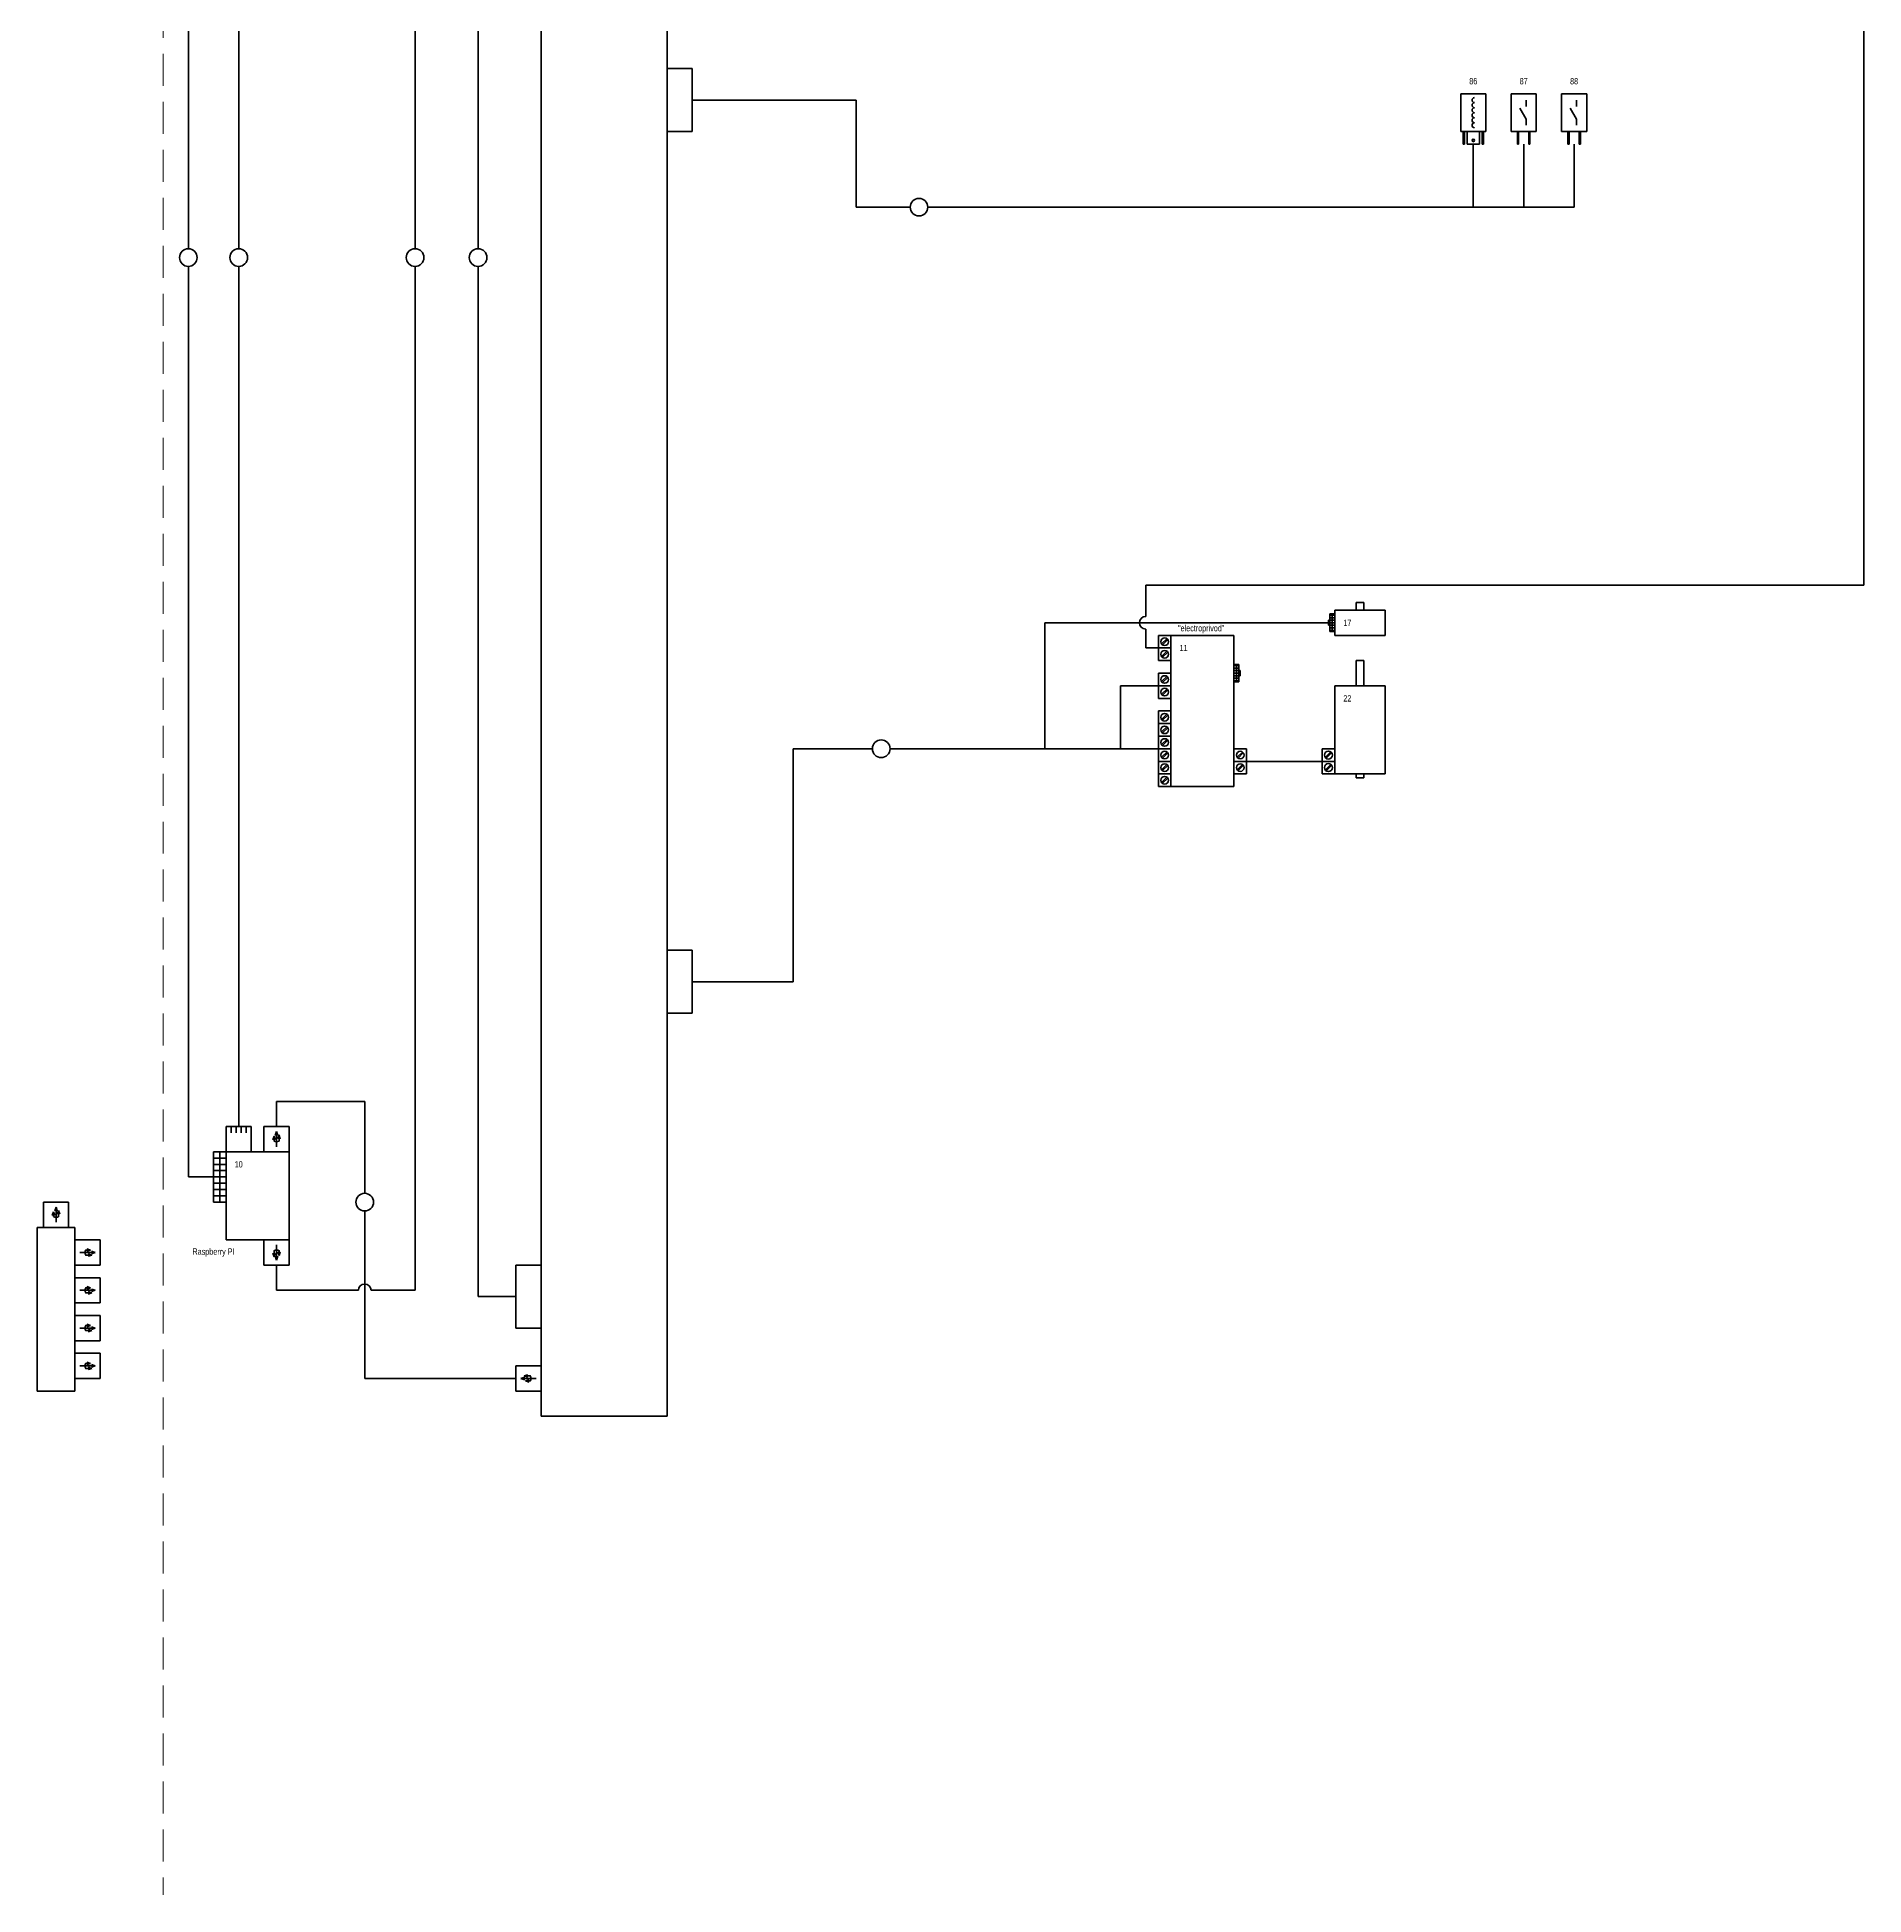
# Model space of a CAD drawing. Header units: millimetres. Extents: x -1100 to 1550, y 500 to 3600.
# Drawn here: x 100 to 1550, y 500 to 1975 of the extents above; entities that cross this region are included whole.
import ezdxf

# ---------------------------------------------------------------- set-up
doc = ezdxf.new("R2010")
doc.units = ezdxf.units.MM
doc.linetypes.add('DASHEDX2', pattern=[38.1, 25.4, -12.7])
doc.layers.add('drawing', color=7, linetype='CONTINUOUS', lineweight=50)
doc.layers.add('helper', color=2, linetype='DASHEDX2', lineweight=0)
doc.styles.get("Standard").update_dxf_attribs({"font": 'txt', "width": 0.75})

# ---------------------------------------------------------------- blocks, each defined once
blk = doc.blocks.new('motor-dc')
at = {"layer": 'drawing'}
for p, q in [((-3, 70), (-3, 90)), ((-3, 90), (3, 90)), ((3, 90), (3, 70)), ((20, 70), (-20, 70)), ((-20, 70), (-20, 0)), ((20, 0), (20, 70)), ((-20, 20), (-30, 20)), ((-30, 20), (-30, 0)), ((-23.1, 17.6), (-27.6, 13.1)), ((-26.9, 12.4), (-22.4, 16.9)), ((-30, 10), (-20, 10)), ((-30, 0), (-20, 0)), ((-23.1, 7.6), (-27.6, 3.1)), ((-26.9, 2.4), (-22.4, 6.9)), ((-20, 0), (20, 0)), ((-3, 0), (-3, -3)), ((3, -3), (3, 0)), ((-3, -3), (3, -3))]:
    blk.add_line(p, q, dxfattribs=at)
for centre in [(-25, 15), (-25, 5)]:
    blk.add_circle(centre, 3.16, dxfattribs=at)
blk = doc.blocks.new('encoder')
at = {"layer": 'drawing'}
for p, q in [((-24, 15), (-24, 17)), ((-24, 17), (-20, 17)), ((-24, 16), (-20, 16)), ((-24, 3), (-24, 15)), ((-22, 16), (-22, 4)), ((-20, 0), (-20, 20)), ((-20, 20), (20, 20)), ((-20, 17), (-20, 15)), ((-20, 15), (-20, 3)), ((-3, 20), (-3, 26)), ((-3, 26), (3, 26)), ((3, 26), (3, 20)), ((20, 20), (20, 0)), ((-24, 12), (-25, 12)), ((-25, 12), (-25, 8)), ((-25, 8), (-24, 8)), ((-24, 14), (-20, 14)), ((-24, 12), (-20, 12)), ((-20, 10), (-24, 10)), ((-24, 8), (-20, 8)), ((-20, 6), (-24, 6)), ((-20, 4), (-24, 4)), ((-20, 3), (-24, 3)), ((20, 0), (-20, 0))]:
    blk.add_line(p, q, dxfattribs=at)
blk = doc.blocks.new('drive-eprivod')
at = {"layer": 'drawing'}
for p, q in [((-60, 110), (-60, 120)), ((-60, 120), (-50, 120)), ((-50, 100), (-50, 120)), ((-50, 120), (0, 120)), ((0, 120), (0, 100)), ((-60, 100), (-60, 110)), ((-60, 110), (-50, 110)), ((-53.3, 117.4), (-57.4, 113.3)), ((-53.3, 107.4), (-57.4, 103.3)), ((-56.7, 112.6), (-52.6, 116.7)), ((-56.7, 102.6), (-52.6, 106.7)), ((-50, 100), (-60, 100)), ((-60, 80), (-60, 90)), ((-60, 90), (-50, 90)), ((-50, 0), (-50, 100)), ((0, 100), (0, 0)), ((0, 97), (4, 97)), ((0, 83), (0, 97)), ((0, 96), (4, 96)), ((4, 94), (0, 94)), ((0, 92), (4, 92)), ((4, 90), (0, 90)), ((2, 84), (2, 96)), ((4, 97), (4, 83)), ((5, 92), (4, 92)), ((5, 88), (5, 92)), ((-60, 70), (-60, 80)), ((-60, 80), (-50, 80)), ((-53.3, 87.4), (-57.4, 83.3)), ((-53.3, 77.4), (-57.4, 73.3)), ((-56.7, 82.6), (-52.6, 86.7)), ((-56.7, 72.6), (-52.6, 76.7)), ((0, 88), (4, 88)), ((4, 86), (0, 86)), ((0, 84), (4, 84)), ((4, 83), (0, 83)), ((4, 88), (5, 88)), ((-50, 70), (-60, 70)), ((-60, 50), (-60, 60)), ((-60, 60), (-50, 60)), ((-60, 40), (-60, 50)), ((-60, 50), (-50, 50)), ((-53.3, 57.4), (-57.4, 53.3)), ((-53.3, 47.4), (-57.4, 43.3)), ((-56.7, 52.6), (-52.6, 56.7)), ((-56.7, 42.6), (-52.6, 46.7)), ((-50, 40), (-60, 40)), ((-60, 30), (-60, 40)), ((-60, 20), (-60, 30)), ((-60, 30), (-50, 30)), ((-53.3, 37.4), (-57.4, 33.3)), ((-56.7, 32.6), (-52.6, 36.7)), ((0, 30), (10, 30)), ((10, 30), (10, 20)), ((-50, 20), (-60, 20)), ((-60, 10), (-60, 20)), ((-53.3, 27.4), (-57.4, 23.3)), ((-53.3, 17.4), (-57.4, 13.3)), ((-56.7, 22.6), (-52.6, 26.7)), ((-56.7, 12.6), (-52.6, 16.7)), ((10, 20), (0, 20)), ((6.7, 27.4), (2.6, 23.3)), ((6.7, 17.4), (2.6, 13.3)), ((3.3, 22.6), (7.4, 26.7)), ((3.3, 12.6), (7.4, 16.7)), ((10, 20), (10, 10)), ((-60, 0), (-60, 10)), ((-60, 10), (-50, 10)), ((-50, 0), (-60, 0)), ((-53.3, 7.4), (-57.4, 3.3)), ((-56.7, 2.6), (-52.6, 6.7)), ((0, 0), (-50, 0)), ((10, 10), (0, 10))]:
    blk.add_line(p, q, dxfattribs=at)
for centre in [(-55, 115), (-55, 105), (-55, 85), (-55, 75), (-55, 55), (-55, 45), (-55, 35), (-55, 25), (-55, 15), (5, 25), (5, 15), (-55, 5)]:
    blk.add_circle(centre, 3, dxfattribs=at)
blk = doc.blocks.new('solenoid')
at = {"layer": 'drawing'}
for p, q in [((-10, 7), (-10, 8)), ((-10, 8), (0, 8)), ((0, 7), (-10, 7)), ((-10, -5), (-10, 5)), ((-10, 5), (0, 5)), ((-8, 7), (-8, 8)), ((-6, 7), (-6, 8)), ((0, -10), (0, 10)), ((0, 10), (30, 10)), ((30, 10), (30, -10)), ((0, -5), (-10, -5)), ((0, -7), (-10, -7)), ((-10, -7), (-10, -8)), ((-10, -8), (0, -8)), ((-8, -7), (-8, -8)), ((-6, -7), (-6, -8)), ((30, -10), (0, -10))]:
    blk.add_line(p, q, dxfattribs=at)
blk.add_circle((-7, 0), 1, dxfattribs=at)
for centre in [(5, -1), (9, -1), (13, -1), (17, -1), (21, -1), (25, -1)]:
    blk.add_arc(centre, 2, 0, 180, dxfattribs=at)
blk = doc.blocks.new('end-switch')
at = {"layer": 'drawing'}
for p, q in [((0, 5), (-10, 5)), ((-10, 5), (-10, 4)), ((-10, 4), (0, 4)), ((0, 10), (30, 10)), ((0, -10), (0, 10)), ((10, -2), (18.7, 3)), ((30, 10), (30, -10)), ((0, -4), (-10, -4)), ((-10, -4), (-10, -5)), ((-10, -5), (0, -5)), ((0, -5), (0, -5)), ((30, -10), (0, -10)), ((5, -2), (10, -2)), ((20, -2), (25, -2))]:
    blk.add_line(p, q, dxfattribs=at)

msp = doc.modelspace()

# ---------------------------------------------------------------- linework, layer by layer
at = {"layer": 'drawing'}
for p, q in [((220, 1807), (220, 3315)), ((260, 1807), (260, 2820)), ((400, 1807), (400, 2685)), ((450, 2655), (450, 1807)), ((1550, 2600), (1550, 1540)), ((500, 880), (500, 2370)), ((600, 2370), (600, 880)), ((600, 1900), (600, 1950)), ((600, 1950), (620, 1950)), ((620, 1950), (620, 1900)), ((620, 1925), (750, 1925)), ((750, 1925), (750, 1840)), ((620, 1900), (600, 1900)), ((1240, 1840), (1240, 1890)), ((1280, 1840), (1280, 1890)), ((1320, 1840), (1320, 1890)), ((750, 1840), (793, 1840)), ((807, 1840), (1000, 1840)), ((1000, 1840), (1040, 1840)), ((1040, 1840), (1080, 1840)), ((1080, 1840), (1120, 1840)), ((1120, 1840), (1160, 1840)), ((1160, 1840), (1200, 1840)), ((1200, 1840), (1240, 1840)), ((1240, 1840), (1280, 1840)), ((1280, 1840), (1320, 1840)), ((220, 1070), (220, 1793)), ((260, 1110), (260, 1793)), ((400, 980), (400, 1793)), ((450, 1793), (450, 975)), ((1550, 1540), (980, 1540)), ((980, 1540), (980, 1515)), ((1125, 1510), (900, 1510)), ((900, 1510), (900, 1410)), ((980, 1505), (980, 1490)), ((980, 1490), (990, 1490)), ((990, 1460), (960, 1460)), ((960, 1460), (960, 1410)), ((700, 1225), (700, 1410)), ((700, 1410), (763, 1410)), ((777, 1410), (990, 1410)), ((1060, 1400), (1120, 1400)), ((600, 1200), (600, 1250)), ((600, 1250), (610, 1250)), ((610, 1250), (620, 1250)), ((620, 1250), (620, 1200)), ((620, 1225), (700, 1225)), ((620, 1200), (600, 1200)), ((600, 1100), (600, 1150)), ((290, 1110), (290, 1130)), ((290, 1130), (360, 1130)), ((360, 1130), (360, 1057)), ((250, 1090), (250, 1110)), ((250, 1110), (270, 1110)), ((254, 1110), (254, 1105)), ((258, 1110), (258, 1105)), ((262, 1110), (262, 1105)), ((266, 1110), (266, 1105)), ((270, 1110), (270, 1090)), ((280, 1090), (280, 1110)), ((280, 1110), (300, 1110)), ((300, 1110), (300, 1090)), ((288, 1102.4), (287, 1099.4)), ((288, 1102.4), (289, 1099.4)), ((288, 1098.5), (288, 1102.4)), ((290, 1106), (289, 1103)), ((290, 1094), (290, 1106)), ((290, 1106), (291, 1103)), ((292, 1103.4), (291, 1100.4)), ((292, 1098.4), (292, 1103.4)), ((292, 1103.4), (293, 1100.4)), ((250, 1090), (240, 1090)), ((240, 1090), (240, 1050)), ((240, 1085), (250, 1085)), ((240, 1080), (250, 1080)), ((245, 1090), (245, 1050)), ((250, 1020), (250, 1090)), ((250, 1090), (300, 1090)), ((300, 1090), (300, 1020)), ((240, 1070), (220, 1070)), ((240, 1075), (250, 1075)), ((240, 1070), (250, 1070)), ((240, 1065), (250, 1065)), ((105, 1030), (105, 1050)), ((105, 1050), (125, 1050)), ((125, 1050), (125, 1030)), ((240, 1060), (250, 1060)), ((240, 1055), (250, 1055)), ((240, 1050), (250, 1050)), ((600, 1000), (600, 1050)), ((113, 1042.4), (112, 1039.4)), ((113, 1042.4), (114, 1039.4)), ((113, 1038.5), (113, 1042.4)), ((115, 1046), (114, 1043)), ((115, 1034), (115, 1046)), ((115, 1046), (116, 1043)), ((117, 1043.4), (116, 1040.4)), ((117, 1038.4), (117, 1043.4)), ((117, 1043.4), (118, 1040.4)), ((360, 1043), (360, 910)), ((100, 1000), (100, 1030)), ((100, 1030), (130, 1030)), ((130, 1030), (130, 1000)), ((130, 1020), (150, 1020)), ((150, 1020), (150, 1000)), ((300, 1020), (250, 1020)), ((280, 1000), (280, 1020)), ((300, 1020), (300, 1000)), ((134, 1010), (146, 1010)), ((138.4, 1008), (143.4, 1008)), ((138.5, 1012), (142.4, 1012)), ((142.4, 1012), (139.4, 1013)), ((142.4, 1012), (139.4, 1011)), ((143.4, 1008), (140.4, 1009)), ((143.4, 1008), (140.4, 1007)), ((146, 1010), (143, 1011)), ((146, 1010), (143, 1009)), ((288, 1006.6), (287, 1009.6)), ((288, 1011.6), (288, 1006.6)), ((288, 1006.6), (289, 1009.6)), ((290, 1004), (289, 1007)), ((290, 1016), (290, 1004)), ((290, 1004), (291, 1007)), ((292, 1007.6), (291, 1010.6)), ((292, 1011.5), (292, 1007.6)), ((292, 1007.6), (293, 1010.6)), ((100, 900), (100, 1000)), ((130, 1000), (130, 900)), ((150, 1000), (130, 1000)), ((130, 990), (150, 990)), ((150, 990), (150, 970)), ((300, 1000), (280, 1000)), ((290, 1000), (290, 980)), ((480, 950), (480, 1000)), ((480, 1000), (500, 1000)), ((134, 980), (146, 980)), ((138.4, 978), (143.4, 978)), ((138.5, 982), (142.4, 982)), ((142.4, 982), (139.4, 983)), ((142.4, 982), (139.4, 981)), ((143.4, 978), (140.4, 979)), ((143.4, 978), (140.4, 977)), ((146, 980), (143, 981)), ((146, 980), (143, 979)), ((290, 980), (355, 980)), ((365, 980), (400, 980)), ((450, 975), (480, 975)), ((150, 970), (130, 970)), ((130, 960), (150, 960)), ((150, 960), (150, 940)), ((134, 950), (146, 950)), ((138.4, 948), (143.4, 948)), ((138.5, 952), (142.4, 952)), ((142.4, 952), (139.4, 953)), ((142.4, 952), (139.4, 951)), ((143.4, 948), (140.4, 949)), ((143.4, 948), (140.4, 947)), ((146, 950), (143, 951)), ((146, 950), (143, 949)), ((500, 950), (480, 950)), ((600, 900), (600, 950)), ((150, 940), (130, 940)), ((130, 930), (150, 930)), ((150, 930), (150, 910)), ((134, 920), (146, 920)), ((138.4, 918), (143.4, 918)), ((138.5, 922), (142.4, 922)), ((142.4, 922), (139.4, 923)), ((142.4, 922), (139.4, 921)), ((143.4, 918), (140.4, 919)), ((143.4, 918), (140.4, 917)), ((146, 920), (143, 921)), ((146, 920), (143, 919)), ((480, 900), (480, 920)), ((480, 920), (500, 920)), ((130, 900), (100, 900)), ((150, 910), (130, 910)), ((360, 910), (480, 910)), ((500, 900), (480, 900)), ((484, 910), (487, 911)), ((496, 910), (484, 910)), ((484, 910), (487, 909)), ((486.6, 912), (489.6, 913)), ((491.6, 912), (486.6, 912)), ((486.6, 912), (489.6, 911)), ((487.6, 908), (490.6, 909)), ((487.6, 908), (490.6, 907)), ((491.5, 908), (487.6, 908)), ((600, 880), (500, 880))]:
    msp.add_line(p, q, dxfattribs=at)
for centre in [(800, 1840), (220, 1800), (260, 1800), (400, 1800), (450, 1800), (770, 1410), (360, 1050)]:
    msp.add_circle(centre, 7, dxfattribs=at)
for centre, radius, start, end in [((980, 1510), 5, 90, 270), ((290, 1102), 4, 240, 300), ((115, 1042), 4, 240, 300), ((142, 1010), 4, 150, 210), ((290, 1008), 4, 60, 120), ((142, 980), 4, 150, 210), ((360, 980), 5, 0, 180), ((142, 950), 4, 150, 210), ((142, 920), 4, 150, 210), ((488, 910), 4, 330, 30)]:
    msp.add_arc(centre, radius, start, end, dxfattribs=at)
at = {"layer": 'helper'}
msp.add_line((200, 3600), (200, 500), dxfattribs=at)

# ---------------------------------------------------------------- block references
at = {"layer": 'drawing', "rotation": 90}
for name, p in [('solenoid', (1240, 1900)), ('end-switch', (1280, 1900)), ('end-switch', (1320, 1900))]:
    msp.add_blockref(name, p, dxfattribs=at)
at = {"layer": 'drawing'}
for name, p in [('encoder', (1150, 1500)), ('motor-dc', (1150, 1390))]:
    msp.add_blockref(name, p, dxfattribs=at)
at = {"layer": 'helper'}
msp.add_blockref('drive-eprivod', (1050, 1380), dxfattribs=at)

# ---------------------------------------------------------------- texts
at = {"layer": 'drawing', "char_height": 5, "width": 100, "attachment_point": 5}
for s, insert in [('86', (1240, 1940)), ('87', (1280, 1940)), ('88', (1320, 1940)), ('17', (1140, 1510)), ('11', (1010, 1490)), ('22', (1140, 1450)), ('10', (260, 1080))]:
    msp.add_mtext(s, dxfattribs=dict(at, insert=insert))
at = {"layer": 'helper', "char_height": 5, "width": 100, "attachment_point": 5}
for s, insert in [('"electroprivod"', (1024, 1505)), ('Raspberry PI', (240, 1010))]:
    msp.add_mtext(s, dxfattribs=dict(at, insert=insert))

doc.saveas('drawing.dxf')
